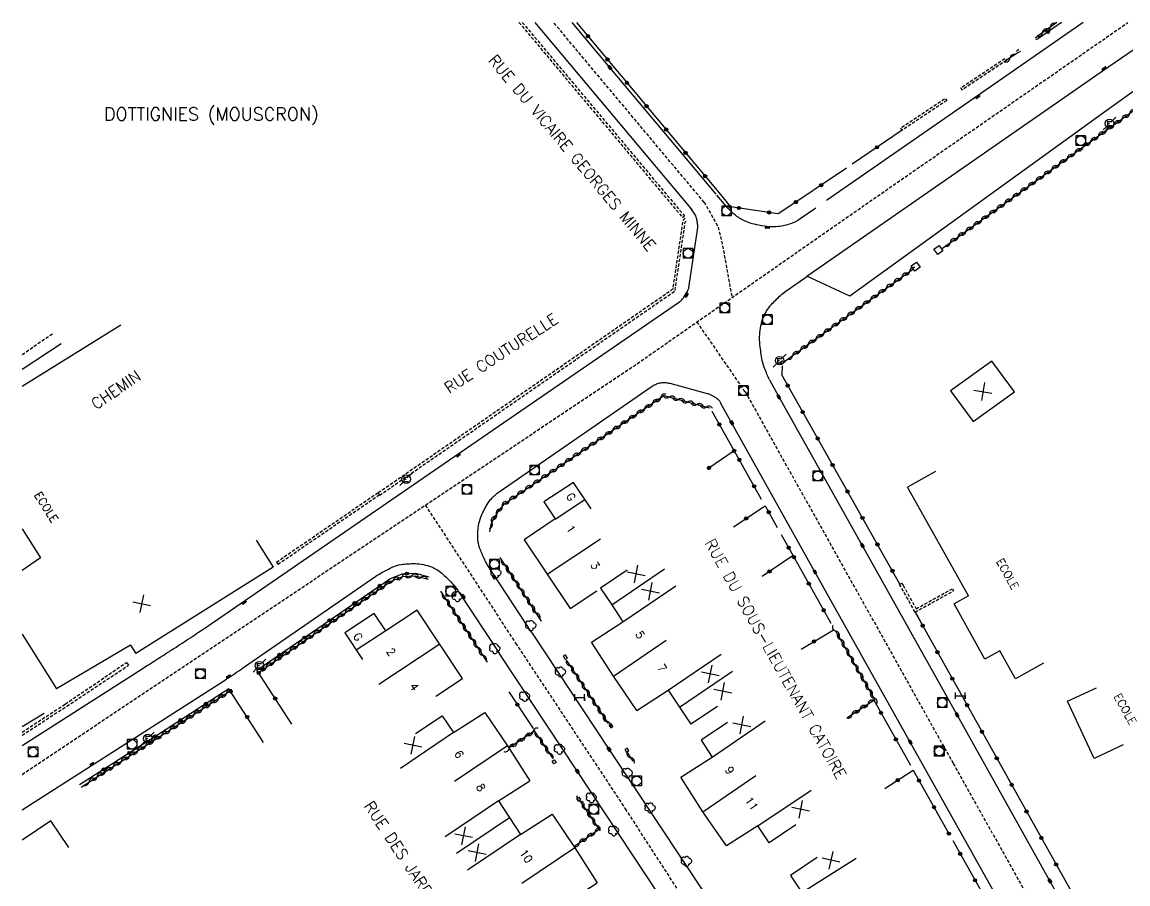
# Model space of a CAD drawing. Header units: millimetres. Extents: x 74999 to 76000, y 157000 to 158000.
# Drawn here: x 75000 to 75172.7, y 157865.5 to 158000.1 of the extents above; entities that cross this region are included whole.
import ezdxf
from ezdxf.enums import TextEntityAlignment as Align

# ---------------------------------------------------------------- set-up
doc = ezdxf.new("R2010")
doc.units = ezdxf.units.MM
doc.linetypes.add('DASHED', pattern=[0.75, 0.5, -0.25])
doc.layers.get('0').update_dxf_attribs({"linetype": 'CONTINUOUS'})
for name, color, linetype in [('w0001', 6, 'DASHED'), ('w0008', 7, 'CONTINUOUS'), ('W0100', 7, 'CONTINUOUS'), ('W0112', 1, 'DASHED'), ('W0300', 7, 'CONTINUOUS'), ('W0302', 3, 'CONTINUOUS'), ('W0310', 3, 'CONTINUOUS'), ('W0322', 7, 'CONTINUOUS'), ('w0400', 7, 'CONTINUOUS'), ('w0420', 7, 'CONTINUOUS'), ('W0471', 7, 'CONTINUOUS'), ('w0980', 7, 'CONTINUOUS'), ('w0984', 7, 'CONTINUOUS'), ('w0989', 7, 'CONTINUOUS'), ('W0991', 7, 'CONTINUOUS'), ('W1102', 7, 'CONTINUOUS'), ('W1474', 7, 'CONTINUOUS')]:
    doc.layers.add(name, color=color, linetype=linetype)
doc.styles.get("Standard").update_dxf_attribs({"font": 'romans.shx', "width": 0.85})

# ---------------------------------------------------------------- blocks, each defined once
blk = doc.blocks.new('t310o')
at = {"color": 0, "linetype": 'Continuous'}
for centre, start, end in [((-0.5, 0.38), 216.8699, 323.1304), ((0.5, -0.37), 36.8699, 143.1303)]:
    blk.add_arc(centre, 0.625, start, end, dxfattribs=at)
blk = doc.blocks.new('T420')
for p, q in [((0.75, 0.75), (-0.75, 0.75)), ((-0.75, 0.75), (-0.75, -0.75)), ((0.75, 0.75), (0.75, -0.75)), ((0.75, -0.75), (-0.75, -0.75))]:
    blk.add_line(p, q)
blk.add_ellipse((0, 0), major_axis=(-0.53, 0.53), ratio=1, start_param=3.926991, end_param=10.210176)
blk = doc.blocks.new('T471')
for p, q in [((-0.333334, 0.333334), (-0.333334, -0.333334)), ((-0.333334, 0.333334), (0.333334, 0.333334)), ((-0.333334, 0), (0, 0)), ((0.500001, 0.500001), (1.000002, 1.000002)), ((-0.500001, -0.500001), (-1.000002, -1.000002)), ((-0.333334, -0.333334), (0.333334, -0.333334))]:
    blk.add_line(p, q)
blk.add_ellipse((0, 0), major_axis=(0.471405, 0.471405), ratio=1, start_param=5.4977871438, end_param=11.780972451)
blk = doc.blocks.new('t112o')
at = {"color": 0, "linetype": 'Continuous'}
for p, q in [((-0.5, 0.5), (0.5, 0.5)), ((-0.5, -0.5), (-0.5, 0.5)), ((0.5, 0.5), (0.5, -0.5)), ((0.5, -0.5), (-0.5, -0.5))]:
    blk.add_line(p, q, dxfattribs=at)
blk = doc.blocks.new('T400')
for p, q in [((-0.15, 0.3), (0.15, 0.3)), ((-0.15, -0.25), (-0.15, 0.3)), ((-0.15, 0.15), (0.15, 0.15)), ((-0.15, 0), (0.15, 0)), ((0.15, 0.3), (0.15, -0.25)), ((-0.15, -0.15), (0.15, -0.15)), ((-0.15, -0.25), (-0.15, -0.3)), ((-0.15, -0.3), (0.15, -0.3)), ((0.15, -0.3), (0.15, -0.25))]:
    blk.add_line(p, q)
blk = doc.blocks.new('T300')
for p, q in [((-0.8, 0.51), (-0.86, 0.34)), ((-0.86, 0.34), (-0.86, 0.17)), ((-0.86, 0.17), (-0.74, 0.06)), ((-0.69, 0.63), (-0.8, 0.51)), ((-0.8, -0.06), (-0.74, 0.06)), ((-0.74, 0.06), (-0.69, 0.11)), ((-0.57, 0.69), (-0.69, 0.63)), ((-0.46, 0.69), (-0.57, 0.69)), ((-0.29, 0.63), (-0.46, 0.69)), ((-0.29, 0.63), (-0.17, 0.74)), ((-0.23, 0.57), (-0.29, 0.63)), ((-0.17, 0.74), (-0.06, 0.8)), ((-0.06, 0.8), (0.06, 0.8)), ((0.06, 0.8), (0.23, 0.74)), ((0.23, 0.74), (0.34, 0.63)), ((0.34, 0.63), (0.4, 0.51)), ((0.46, 0.46), (0.34, 0.46)), ((0.4, 0.51), (0.4, 0.46)), ((0.57, 0.4), (0.46, 0.46)), ((0.57, 0.4), (0.69, 0.29)), ((0.69, 0.29), (0.74, 0.17)), ((0.74, 0.06), (0.69, -0.17)), ((0.74, 0.17), (0.74, 0.06)), ((-0.8, -0.17), (-0.8, -0.06)), ((-0.8, -0.23), (-0.8, -0.17)), ((-0.74, -0.34), (-0.8, -0.23)), ((-0.69, -0.4), (-0.74, -0.34)), ((-0.51, -0.46), (-0.69, -0.4)), ((-0.4, -0.46), (-0.51, -0.46)), ((-0.4, -0.46), (-0.34, -0.46)), ((-0.34, -0.46), (-0.34, -0.4)), ((-0.34, -0.51), (-0.34, -0.46)), ((-0.29, -0.63), (-0.34, -0.51)), ((-0.17, -0.74), (-0.29, -0.63)), ((-0.06, -0.8), (-0.17, -0.74)), ((0.06, -0.8), (-0.06, -0.8)), ((0.17, -0.74), (0.06, -0.8)), ((0.23, -0.69), (0.17, -0.74)), ((0.29, -0.46), (0.23, -0.46)), ((0.29, -0.63), (0.23, -0.69)), ((0.46, -0.4), (0.29, -0.46)), ((0.34, -0.51), (0.29, -0.63)), ((0.34, -0.51), (0.34, -0.46)), ((0.57, -0.34), (0.46, -0.4)), ((0.63, -0.29), (0.57, -0.34)), ((0.69, -0.17), (0.63, -0.29))]:
    blk.add_line(p, q)
blk = doc.blocks.new('t991o')
at = {"color": 0, "linetype": 'Continuous'}
for p, q in [((-1, 1), (1, -1)), ((-1, -1), (1, 1))]:
    blk.add_line(p, q, dxfattribs=at)
blk = doc.blocks.new('t322o')
at = {"color": 0, "linetype": 'Continuous'}
for radius in [0.25, 0.15]:
    blk.add_circle((0, 0), radius, dxfattribs=at)
blk = doc.blocks.new('T1474')
at = {"color": 0, "linetype": 'Continuous', "flags": 128}
for points in [[(-0.75, -0.5), (-0.75, 0.5)], [(-0.75, 0), (0.75, 0)], [(0.75, 0), (0.75, -0.5), (0.75, 0.5)]]:
    blk.add_lwpolyline(points, dxfattribs=at)

msp = doc.modelspace()

# ---------------------------------------------------------------- linework, layer by layer
at = {"layer": 'w0001', "flags": 128}
for points in [[(75000, 157882.55), (75095.73, 157946.48), (75129.86, 157970.29), (75166.97, 157996.03), (75172.68, 158000)], [(75106.5, 157971.96), (75108.71, 157968.01), (75109.44, 157964.87), (75110.85, 157957.03)], [(75112.91, 157942.33), (75105.4, 157953.23)], [(75062.96, 157924.6), (75077.07, 157903.06)]]:
    msp.add_lwpolyline(points, dxfattribs=at)
at = {"layer": 'w0001'}
for points in [[(75106.52, 157971.9), (75083, 158000)], [(75000, 157948.14), (75004.96, 157951.54)], [(75112.91, 157942.33), (75145.4, 157884.26), (75165.49, 157848.43), (75176.48, 157828.16), (75186.37, 157810.92), (75207.93, 157779.93), (75228.21, 157750.79), (75246.71, 157724.23), (75257.88, 157708.41), (75281.5, 157675.06), (75312.79, 157630.66)], [(75077.07, 157903.06), (75094.18, 157877.18), (75111.37, 157850.61), (75120.76, 157836.65), (75141.17, 157806.95), (75147.75, 157797.33)]]:
    msp.add_lwpolyline(points, dxfattribs=at)
at = {"layer": 'w0008'}
for points in [[(75080.06, 158000), (75104.43, 157970.93), (75104.65, 157970.63)], [(75108.4, 157973.18), (75091.8, 157992.95), (75085.92, 158000)], [(75000, 157945.86), (75006.1, 157949.87)], [(75116.69, 157944.16), (75118.16, 157941.51), (75131.21, 157918.28), (75146.01, 157891.83), (75160.51, 157865.9), (75183.57, 157824.8), (75187.28, 157818.17), (75191.18, 157811.44), (75194.54, 157806.08), (75195.87, 157804.14), (75213.41, 157779.04), (75223.91, 157763.93), (75236.22, 157746.25), (75248.47, 157728.73), (75268.51, 157700.3), (75276.59, 157688.99), (75294.82, 157663.22), (75316.15, 157632.85)], [(75153.22, 157861.67), (75138.7, 157887.61), (75123.8, 157914.19), (75109.12, 157940.51)], [(75079.55, 157904.76), (75091.65, 157886.48), (75110.6, 157857.84)], [(75106.03, 157853.8), (75086.71, 157883.02), (75074.49, 157901.51)]]:
    msp.add_lwpolyline(points, dxfattribs=at)
at = {"layer": 'w0008', "flags": 128}
for points in [[(75183.83, 157990.87), (75182.72, 157992.55, 0.060629), (75182.15, 157993.22, 0.065711), (75181.48, 157993.7, 0.100531), (75180.9, 157993.87, 0.101421), (75180.29, 157993.8, 0.032494), (75179.55, 157993.5, 0.043883), (75179.04, 157993.19), (75168.9, 157985.86), (75129.28, 157957.27), (75122.52, 157960.36), (75169.73, 157993.1), (75179.73, 158000)], [(75123.96, 157971.01), (75121.48, 157969.31, -0.066406), (75120, 157968.55, -0.057285), (75118.11, 157968.12, -0.043281), (75116.72, 157968.09, -0.035529), (75115.04, 157968.32, -0.022675), (75113.7, 157968.66, -0.036407), (75112.89, 157968.98, -0.051323), (75111.41, 157969.88, -0.054967), (75110.23, 157970.99), (75108.51, 157973.02)], [(75000, 157887.07), (75018.18, 157898.69, 0.00003), (75020.06, 157899.89, 0.000024), (75022.41, 157901.39, 0.002328), (75023.98, 157902.4, 0.001354), (75026.67, 157904.17, 0.001526), (75028.99, 157905.71, 0.0033), (75030.06, 157906.44), (75067.6, 157932.27), (75102.65, 157956.35, 0.031617), (75102.82, 157956.48, 0.021279), (75103.05, 157956.7, 0.021387), (75103.25, 157956.93, 0.033236), (75103.36, 157957.1), (75103.89, 157957.98, 0.033999), (75104.04, 157958.29, 0.054654), (75104.1, 157958.49, 0.005551), (75104.14, 157958.68, 0.004362), (75104.17, 157958.92), (75105.5, 157968, 0.060416), (75105.51, 157968.32, 0.025295), (75105.4, 157969.07, 0.028951), (75105.21, 157969.78, 0.072659), (75105.08, 157970.04), (75104.49, 157970.9)], [(75116.69, 157944.16, 0.005956), (75115.94, 157946.01, -0.041517), (75115.59, 157947.21, -0.024513), (75115.23, 157949.65, -0.037868), (75115.19, 157951.25, -0.078621), (75115.76, 157953.93, -0.094211), (75116.97, 157955.89, -0.018787), (75118.43, 157957.37, -0.036311), (75119.27, 157958.05), (75122.52, 157960.32)], [(75079.55, 157904.76), (75072.64, 157915.35, -0.036695), (75072.15, 157916.25, -0.020528), (75071.45, 157917.95, -0.073406), (75071.16, 157919.4, -0.053801), (75071.26, 157921.41, -0.05652), (75071.63, 157922.71, -0.033842), (75072.62, 157924.73, -0.06113), (75073.28, 157925.62, -0.041066), (75074.52, 157926.71), (75098.26, 157943.11, -0.049842), (75098.89, 157943.46, -0.048684), (75099.6, 157943.69, -0.060352), (75100.36, 157943.75, -0.057922), (75101.15, 157943.64), (75106.99, 157942.07, -0.04154), (75107.22, 157941.99, -0.010073), (75108.1, 157941.56, -0.075154), (75108.57, 157941.23, -0.10155), (75109.12, 157940.51)], [(75000, 157877.04), (75011.41, 157884.29), (75031.91, 157897.45, 0.00413), (75032.02, 157897.52, 0.000538), (75032.84, 157898.07, 0.0007), (75034.15, 157898.94, 0.003156), (75034.43, 157899.14), (75055.25, 157913.52, -0.02638), (75056.13, 157914.06, -0.013654), (75057.9, 157914.96, -0.074637), (75059.17, 157915.34, -0.045075), (75061.36, 157915.47, -0.08257), (75063.91, 157914.95, -0.098251), (75065.77, 157913.79, -0.021949), (75067.37, 157912.15, -0.036071), (75068.22, 157911.04), (75074.49, 157901.51)]]:
    msp.add_lwpolyline(points, format="xyb", dxfattribs=at)
msp.add_lwpolyline([(75165.71, 158000), (75148.69, 157988.2), (75125.62, 157972.19)], dxfattribs=at)
at = {"layer": 'W0100'}
for p, q in [((75142.65, 157929.86), (75138.29, 157927.42)), ((75147.78, 157910.45), (75138.29, 157927.42)), ((75000, 157920.93), (75002.89, 157916.39)), ((75094.47, 157914.43), (75090.31, 157911.66)), ((75090.31, 157911.66), (75092.07, 157909.02)), ((75147.78, 157910.45), (75145.53, 157909.19)), ((75092.07, 157909.02), (75093.83, 157906.37)), ((75150.35, 157900.57), (75145.53, 157909.19)), ((75088.92, 157903.22), (75093.83, 157906.37)), ((75016.92, 157902.76), (75005.38, 157895.91)), ((75016.92, 157902.76), (75017.74, 157901.44)), ((75016.92, 157902.76), (75017.74, 157901.44)), ((75152.67, 157901.87), (75150.35, 157900.57)), ((75155.13, 157897.48), (75152.67, 157901.87)), ((75159.49, 157899.92), (75155.13, 157897.48)), ((75095.99, 157892.55), (75100.9, 157895.7)), ((75100.9, 157895.7), (75102.66, 157893.05)), ((75102.66, 157893.05), (75104.42, 157890.41)), ((75108.58, 157893.18), (75104.42, 157890.41)), ((75061.44, 157888.95), (75065.6, 157891.72)), ((75065.6, 157891.72), (75067.37, 157889.08)), ((75067.37, 157889.08), (75072.28, 157892.23)), ((75110.18, 157890.68), (75106.02, 157887.91)), ((75106.02, 157887.91), (75107.78, 157885.27)), ((75102.87, 157882.12), (75107.78, 157885.27)), ((75074.38, 157878.41), (75079.29, 157881.56)), ((75074.38, 157878.41), (75077.85, 157873.17)), ((75077.85, 157873.17), (75082.76, 157876.33)), ((75124.16, 157869.55), (75120, 157866.78)), ((75120, 157866.78), (75121.76, 157864.13)), ((75084.89, 157862.46), (75089.8, 157865.62))]:
    msp.add_line(p, q, dxfattribs=at)
for points in [[(75015.41, 157952.74), (75000, 157943.15)], [(75036.57, 157919.13), (75039.23, 157914.9), (75017.74, 157901.44)], [(75002.89, 157916.39), (75000, 157914.4)], [(75000, 157904.44), (75005.38, 157895.91)], [(75095.99, 157892.55), (75092.34, 157897.91), (75088.92, 157903.22)], [(75171.97, 157887.15), (75167.44, 157885.03), (75163.25, 157893.97), (75167.78, 157896.09)], [(75072.28, 157892.23), (75075.8, 157887.01), (75079.29, 157881.56)], [(75120.82, 157874.67), (75116.65, 157871.89), (75114.89, 157874.54), (75109.98, 157871.38), (75106.33, 157876.71), (75102.87, 157882.12)], [(75082.76, 157876.33), (75086.3, 157871.08), (75089.8, 157865.62)]]:
    msp.add_lwpolyline(points, dxfattribs=at)
at = {"layer": 'W0100', "flags": 128}
msp.add_lwpolyline([(75154.99, 157942.29), (75151.45, 157947.09), (75144.97, 157942.45), (75148.51, 157937.65)], close=True, dxfattribs=at)
for points in [[(75088.87, 157924.01), (75086.1, 157928.17), (75081.49, 157925.11), (75083.27, 157922.45), (75078.4, 157919.21), (75085.57, 157908.46), (75089.74, 157911.21)], [(75064.6, 157894.79), (75068.77, 157897.55), (75061.69, 157908.23), (75056.79, 157905), (75055, 157907.71), (75050.39, 157904.67), (75053.14, 157900.49)], [(75007.27, 157871.12), (75004.49, 157875.28), (75000, 157872.29)]]:
    msp.add_lwpolyline(points, dxfattribs=at)
at = {"layer": 'W0112'}
for p, q in [((75077.59, 158000), (75103.12, 157969.54)), ((75078.11, 158000), (75103.43, 157969.8)), ((75103.12, 157969.54), (75103.43, 157969.8)), ((75039.71, 157915.7), (75055.54, 157926.54)), ((75039.71, 157915.7), (75055.54, 157926.54)), ((75039.94, 157915.37), (75055.76, 157926.21)), ((75039.94, 157915.37), (75055.76, 157926.21)), ((75055.54, 157926.54), (75055.76, 157926.21)), ((75055.54, 157926.54), (75055.76, 157926.21)), ((75039.71, 157915.7), (75039.94, 157915.37)), ((75039.71, 157915.7), (75039.94, 157915.37)), ((75137.24, 157911.88), (75137.02, 157912.22)), ((75139.45, 157907.89), (75137.24, 157911.88)), ((75137.58, 157912.09), (75139.62, 157908.41)), ((75139.62, 157908.41), (75145.27, 157911.55)), ((75145.27, 157911.55), (75145.44, 157911.21)), ((75139.45, 157907.89), (75145.44, 157911.21)), ((75016.32, 157900.05), (75016.62, 157899.62)), ((75084.5, 157901.02), (75084.8, 157900.5)), ((75084.8, 157900.5), (75085.15, 157900.7)), ((75000, 157889.15), (75006.74, 157893.54)), ((75000, 157888.67), (75006.96, 157893.2)), ((75006.74, 157893.54), (75006.74, 157893.54)), ((75091.65, 157890.23), (75091.92, 157889.83)), ((75091.92, 157889.83), (75092.25, 157890.06)), ((75094.13, 157886.45), (75094.39, 157886.05)), ((75094.39, 157886.05), (75094.73, 157886.27)), ((75083.39, 157884.39), (75083.05, 157884.18)), ((75083.11, 157884.83), (75083.39, 157884.39)), ((75086.94, 157879.02), (75087.21, 157878.62)), ((75087.21, 157878.62), (75086.88, 157878.39))]:
    msp.add_line(p, q, dxfattribs=at)
at = {"layer": 'W0112', "flags": 128}
for points in [[(75158.73, 157997.5), (75158.42, 157997.28), (75158.19, 157997.6), (75158.5, 157997.82)], [(75153.74, 157994.09), (75146.8, 157989.45), (75146.58, 157989.78), (75153.52, 157994.42)], [(75155.85, 157995.47), (75155.52, 157995.24), (75155.29, 157995.57), (75155.62, 157995.8)], [(75144.39, 157987.83), (75137.42, 157983.18), (75137.2, 157983.52), (75144.17, 157988.16)], [(75118.36, 157946.89), (75118.86, 157947.27), (75119.1, 157946.95), (75118.59, 157946.57)]]:
    msp.add_lwpolyline(points, close=True, dxfattribs=at)
for points in [[(75103.54, 157969.41), (75103.19, 157969.06), (75101.58, 157958.3), (75067.88, 157934.97), (75055.58, 157926.48)], [(75055.81, 157926.15), (75068.11, 157934.64), (75102.05, 157958.14), (75101.98, 157958.25), (75103.57, 157968.87), (75103.82, 157969.12)]]:
    msp.add_lwpolyline(points, dxfattribs=at)
at = {"layer": 'W0112'}
for points in [[(75137.02, 157912.22), (75137.35, 157912.44), (75137.58, 157912.09)], [(75085.15, 157900.7), (75084.84, 157901.22), (75084.5, 157901.02)], [(75006.74, 157893.54), (75006.74, 157893.54), (75016.32, 157900.05)], [(75006.96, 157893.2), (75006.96, 157893.2), (75006.96, 157893.2), (75016.62, 157899.62)], [(75092.25, 157890.06), (75091.98, 157890.46), (75091.65, 157890.23)], [(75094.73, 157886.27), (75094.47, 157886.67), (75094.13, 157886.45)], [(75083.05, 157884.18), (75082.78, 157884.61), (75083.11, 157884.83)], [(75086.88, 157878.39), (75086.61, 157878.8), (75086.94, 157879.02)]]:
    msp.add_lwpolyline(points, dxfattribs=at)
at = {"layer": 'W0302'}
msp.add_line((75000, 157890.02), (75003.42, 157892.11), dxfattribs=at)
at = {"layer": 'W0310'}
for p, q in [((75084.99, 157900.36), (75091.51, 157890.51)), ((75094.49, 157885.99), (75095.36, 157884.63))]:
    msp.add_line(p, q, dxfattribs=at)
at = {"layer": 'W0310', "flags": 128}
for points in [[(75161.59, 158000), (75158.5, 157997.82)], [(75155.52, 157995.24), (75153.74, 157994.09)], [(75143.74, 157964.76), (75180.74, 157991.38), (75182.45, 157991.74)], [(75119.13, 157947.12), (75139.25, 157961.59)], [(75081.13, 157906.49), (75074.63, 157916.44)], [(75036.91, 157898.49), (75057.62, 157912.75), (75059.46, 157913.46), (75061.37, 157913.58), (75063.4, 157913.04)], [(75065.35, 157911.18), (75072.65, 157900.07)], [(75009.2, 157880.58), (75022.69, 157889.23), (75032.5, 157895.59)]]:
    msp.add_lwpolyline(points, dxfattribs=at)
msp.add_lwpolyline([(75073.05, 157920.42, -0.033393), (75073.26, 157921.61, -0.063542), (75073.5, 157922.19, -0.040396), (75074.89, 157924.31, -0.078048), (75075.85, 157925.2), (75100.23, 157941.72), (75107.36, 157939.81)], format="xyb", dxfattribs=at)
at = {"layer": 'W0310'}
for points in [[(75128.78, 157891.37), (75133.14, 157894.24), (75127.1, 157904.94)], [(75082.91, 157885.02), (75080, 157889.37), (75076.03, 157886.65)], [(75086.18, 157871.28), (75090.1, 157873.99), (75087.16, 157878.44)]]:
    msp.add_lwpolyline(points, dxfattribs=at)
at = {"layer": 'W0322'}
for p, q in [((75137.08, 157912.27), (75118.62, 157944.94)), ((75115.48, 157925.48), (75111.24, 157933.05)), ((75118.54, 157920.02), (75120.36, 157916.8)), ((75140.35, 157906.39), (75139.53, 157907.87)), ((75121.64, 157902.09), (75126.79, 157905.2)), ((75076.03, 157895.43), (75079.82, 157889.71)), ((75132.97, 157894.24), (75138.74, 157883.97)), ((75145.33, 157872.23), (75150.11, 157863.7))]:
    msp.add_line(p, q, dxfattribs=at)
for points in [[(75086.57, 158000), (75091.66, 157993.91), (75108.79, 157973.45)], [(75107.72, 157939.28), (75111.21, 157933.09), (75107.22, 157930.41)], [(75111.09, 157921.21), (75116.04, 157924.52), (75117.9, 157921.14)], [(75126.32, 157906.12), (75120.4, 157916.76), (75115.58, 157913.48)], [(75139.47, 157907.87), (75167.24, 157858.18), (75170.31, 157852.88), (75188.42, 157820.42)], [(75134.75, 157880.35), (75139.14, 157883.21), (75144.83, 157873.14)]]:
    msp.add_lwpolyline(points, dxfattribs=at)
at = {"layer": 'W0322', "flags": 128}
for points in [[(75162.29, 158000), (75158.73, 157997.5)], [(75137.42, 157983.18), (75129.62, 157977.85)], [(75128.73, 157977.24), (75118.18, 157970.15), (75118.03, 157970.13), (75110.68, 157971.19), (75108.85, 157973.44)], [(75118.71, 157944.92), (75118.74, 157946.39)], [(75042.11, 157890.42), (75036.68, 157898.82), (75057.43, 157913.11), (75059.37, 157913.86), (75061.41, 157913.99), (75063.5, 157913.43)], [(75037.72, 157887.53), (75032.28, 157895.92), (75022.47, 157889.57), (75008.98, 157880.91)]]:
    msp.add_lwpolyline(points, dxfattribs=at)
at = {"layer": 'W1102'}
for p, q in [((75092.07, 157909.02), (75100.33, 157914.64)), ((75093.83, 157906.37), (75102.09, 157912)), ((75092.34, 157897.91), (75100.6, 157903.54)), ((75100.9, 157895.7), (75109.17, 157901.32)), ((75102.66, 157893.05), (75110.93, 157898.68)), ((75107.78, 157885.27), (75116.04, 157890.92)), ((75067.37, 157889.08), (75059.08, 157883.48)), ((75075.8, 157887.01), (75067.51, 157881.42)), ((75106.33, 157876.71), (75114.59, 157882.36)), ((75114.89, 157874.54), (75123.21, 157880.08)), ((75074.38, 157878.41), (75066.09, 157872.82)), ((75076.12, 157875.79), (75067.83, 157870.2)), ((75077.85, 157873.17), (75069.57, 157867.58)), ((75086.3, 157871.08), (75078.02, 157865.49)), ((75121.76, 157864.13), (75130.23, 157869.45))]:
    msp.add_line(p, q, dxfattribs=at)
at = {"layer": 'W1102', "flags": 128}
for points in [[(75083.26, 157922.44), (75087.87, 157925.51)], [(75081.97, 157913.85), (75090.32, 157919.36)], [(75056.79, 157905), (75052.17, 157901.95)], [(75065.23, 157902.89), (75055.7, 157896.61)]]:
    msp.add_lwpolyline(points, dxfattribs=at)

# ---------------------------------------------------------------- block references
at = {"layer": 'W0112'}
for p, rotation in [((75143.1, 157964.46), 216.0009489219809), ((75139.54, 157961.87), 215.9176410711028)]:
    msp.add_blockref('t112o', p, dxfattribs=dict(at, rotation=rotation))
at = {"layer": 'W0300'}
for p in [(75074.03, 157914.01), (75067.99, 157910.32), (75079.48, 157905.79), (75073.85, 157902.2), (75084.1, 157898.53), (75078.51, 157894.72), (75083.96, 157886.47), (75094.54, 157882.74), (75088.93, 157878.91), (75098.1, 157877.3), (75092.41, 157873.73), (75103.79, 157868.96)]:
    msp.add_blockref('T300', p, dxfattribs=at)
at = {"layer": 'W0310'}
for p, rotation in [((75160.56, 157999.27), 215.1906212558903), ((75159.34, 157998.41), 215.1906212558903), ((75154.25, 157994.42), 212.8082553242759), ((75172.97, 157985.79), 35.73767065405966), ((75170.53, 157984.04), 35.73767065405966), ((75171.75, 157984.91), 35.73767065405966), ((75168.09, 157982.29), 35.73767065405966), ((75169.31, 157983.16), 35.73767065405966), ((75165.66, 157980.53), 35.73767065405966), ((75166.88, 157981.41), 35.73767065405966), ((75163.22, 157978.78), 35.73767065405966), ((75164.44, 157979.66), 35.73767065405966), ((75160.79, 157977.03), 35.73767065405966), ((75162.01, 157977.91), 35.73767065405966), ((75158.35, 157975.28), 35.73767065405966), ((75159.57, 157976.15), 35.73767065405966), ((75155.92, 157973.53), 35.73767065405966), ((75157.14, 157974.4), 35.73767065405966), ((75153.48, 157971.77), 35.73767065405966), ((75154.7, 157972.65), 35.73767065405966), ((75151.05, 157970.02), 35.73767065405966), ((75152.27, 157970.9), 35.73767065405966), ((75148.61, 157968.27), 35.73767065405966), ((75149.83, 157969.14), 35.73767065405966), ((75146.18, 157966.52), 35.73767065405966), ((75147.4, 157967.39), 35.73767065405966), ((75144.96, 157965.64), 35.73767065405966), ((75138.61, 157961.13), 35.7238256468093), ((75136.18, 157959.38), 35.7238256468093), ((75137.4, 157960.25), 35.7238256468093), ((75133.74, 157957.63), 35.7238256468093), ((75134.96, 157958.5), 35.7238256468093), ((75131.31, 157955.87), 35.7238256468093), ((75132.53, 157956.75), 35.7238256468093), ((75128.87, 157954.12), 35.7238256468093), ((75130.09, 157955), 35.7238256468093), ((75126.44, 157952.37), 35.7238256468093), ((75127.65, 157953.25), 35.7238256468093), ((75124, 157950.62), 35.7238256468093), ((75125.22, 157951.5), 35.7238256468093), ((75121.57, 157948.87), 35.7238256468093), ((75122.78, 157949.74), 35.7238256468093), ((75120.35, 157947.99), 35.7238256468093), ((75098.46, 157940.52), 34.10797129020524), ((75099.7, 157941.36), 34.10797129020524), ((75101.06, 157941.5), 344.9991582574521), ((75102.51, 157941.11), 344.9991582574521), ((75103.96, 157940.72), 344.9991582574521), ((75095.98, 157938.83), 34.10797129020524), ((75097.22, 157939.68), 34.10797129020524), ((75105.41, 157940.33), 344.9991582574521), ((75106.86, 157939.94), 344.9991582574521), ((75093.49, 157937.15), 34.10797129020524), ((75094.74, 157937.99), 34.10797129020524), ((75091.01, 157935.47), 34.10797129020524), ((75092.25, 157936.31), 34.10797129020524), ((75088.53, 157933.79), 34.10797129020524), ((75089.77, 157934.63), 34.10797129020524), ((75086.04, 157932.11), 34.10797129020524), ((75087.28, 157932.95), 34.10797129020524), ((75083.56, 157930.42), 34.10797129020524), ((75084.8, 157931.26), 34.10797129020524), ((75081.07, 157928.74), 34.10797129020524), ((75082.32, 157929.58), 34.10797129020524), ((75078.59, 157927.06), 34.10797129020524), ((75079.83, 157927.9), 34.10797129020524), ((75074.97, 157924.41), 50.24054487939125), ((75076.11, 157925.38), 34.10797129020524), ((75077.35, 157926.22), 34.10797129020524), ((75074.09, 157923.19), 56.97399666610755), ((75073.35, 157921.89), 68.98527468039998), ((75075.38, 157915.28), 123.1502110248298), ((75076.2, 157914.02), 123.1502110248298), ((75057.95, 157912.88), 21.19649642925694), ((75059.34, 157913.42), 21.19649642925694), ((75060.83, 157913.55), 3.603267243655071), ((75062.3, 157913.34), 345.076027202559), ((75077.03, 157912.77), 123.1502110248298), ((75055.44, 157911.25), 34.55633942063255), ((75056.67, 157912.1), 34.55633942063255), ((75077.85, 157911.51), 123.1502110248298), ((75052.97, 157909.55), 34.55633942063255), ((75054.2, 157910.4), 34.55633942063255), ((75066.17, 157909.92), 303.2943639191989), ((75078.67, 157910.25), 123.1502110248298), ((75079.49, 157909), 123.1502110248298), ((75050.5, 157907.85), 34.55633942063255), ((75051.73, 157908.7), 34.55633942063255), ((75067, 157908.67), 303.2943639191989), ((75067.82, 157907.42), 303.2943639191989), ((75080.31, 157907.74), 123.1502110248298), ((75048.02, 157906.14), 34.55633942063255), ((75049.26, 157906.99), 34.55633942063255), ((75068.64, 157906.16), 303.2943639191989), ((75045.55, 157904.44), 34.55633942063255), ((75046.79, 157905.29), 34.55633942063255), ((75069.47, 157904.91), 303.2943639191989), ((75070.29, 157903.66), 303.2943639191989), ((75127.1, 157904.93), 119.4853313055003), ((75127.84, 157903.62), 119.4853313055003), ((75043.08, 157902.74), 34.55633942063255), ((75044.32, 157903.59), 34.55633942063255), ((75071.11, 157902.4), 303.2943639191989), ((75128.58, 157902.32), 119.4853313055003), ((75040.61, 157901.04), 34.55633942063255), ((75041.85, 157901.89), 34.55633942063255), ((75071.94, 157901.15), 303.2943639191989), ((75129.32, 157901.01), 119.4853313055003), ((75038.14, 157899.34), 34.55633942063255), ((75039.38, 157900.19), 34.55633942063255), ((75085.54, 157899.53), 303.4922693030871), ((75130.05, 157899.71), 119.4853313055003), ((75086.37, 157898.28), 303.4922693030871), ((75087.2, 157897.03), 303.4922693030871), ((75130.79, 157898.4), 119.4853313055003), ((75131.53, 157897.1), 119.4853313055003), ((75088.03, 157895.78), 303.4922693030871), ((75132.27, 157895.79), 119.4853313055003), ((75029.38, 157893.57), 32.92039636116686), ((75030.64, 157894.38), 32.92039636116686), ((75031.9, 157895.2), 32.92039636116686), ((75088.85, 157894.52), 303.4922693030871), ((75089.68, 157893.27), 303.4922693030871), ((75132.12, 157893.57), 33.38252914442386), ((75133.01, 157894.48), 119.4853313055003), ((75026.86, 157891.94), 32.92039636116686), ((75028.12, 157892.75), 32.92039636116686), ((75090.51, 157892.02), 303.4922693030871), ((75129.62, 157891.92), 33.38252914442386), ((75130.87, 157892.74), 33.38252914442386), ((75024.34, 157890.31), 32.92039636116686), ((75025.6, 157891.12), 32.92039636116686), ((75091.34, 157890.77), 303.4922693030871), ((75021.82, 157888.68), 32.69023183956324), ((75023.08, 157889.49), 32.92039636116686), ((75078.54, 157888.37), 214.3377889459002), ((75079.78, 157889.21), 214.3377889459002), ((75080.68, 157888.34), 123.784193531558), ((75019.3, 157887.06), 32.69023183956324), ((75020.56, 157887.87), 32.69023183956324), ((75076.06, 157886.68), 214.3377889459002), ((75077.3, 157887.52), 214.3377889459002), ((75081.52, 157887.1), 123.784193531558), ((75016.77, 157885.44), 32.69023183956324), ((75018.04, 157886.25), 32.69023183956324), ((75082.35, 157885.85), 123.784193531558), ((75095.03, 157885.15), 302.6262813589472), ((75014.25, 157883.82), 32.69023183956324), ((75015.51, 157884.63), 32.69023183956324), ((75011.72, 157882.2), 32.69023183956324), ((75012.99, 157883.01), 32.69023183956324), ((75010.46, 157881.39), 32.69023183956324), ((75087.21, 157878.36), 123.4726601380701), ((75088.04, 157877.1), 123.4726601380701), ((75088.87, 157875.85), 123.4726601380701), ((75089.7, 157874.6), 123.4726601380701), ((75089.47, 157873.55), 34.68680079879289), ((75087, 157871.85), 34.68680079879289), ((75088.24, 157872.7), 34.68680079879289)]:
    msp.add_blockref('t310o', p, dxfattribs=dict(at, rotation=rotation))
at = {"layer": 'W0322'}
for p, rotation in [((75088.37, 157997.85), 309.8926470413948), ((75160.18, 157998.51), 215.1906212558903), ((75091.42, 157994.2), 309.8926470413948), ((75094.47, 157990.56), 309.9267396043114), ((75097.52, 157986.92), 309.9267396043114), ((75100.57, 157983.27), 309.9267396043114), ((75133.5, 157980.5), 214.3858643101676), ((75103.61, 157979.63), 309.9267396043114), ((75106.66, 157975.99), 309.9267396043114), ((75124.79, 157974.59), 213.8735208565817), ((75120.84, 157971.94), 213.8735208565817), ((75111.95, 157971.01), 171.7342523124796), ((75116.65, 157970.33), 171.7342523124796), ((75119.55, 157943.29), 119.470637666562), ((75121.89, 157939.15), 119.470637666562), ((75108.89, 157937.21), 299.4248704228215), ((75124.23, 157935.02), 119.470637666562), ((75111.2, 157933.08), 213.845538391608), ((75107.26, 157930.43), 213.845538391608), ((75112, 157931.7), 119.2976562170077), ((75126.56, 157930.88), 119.470637666562), ((75114.32, 157927.55), 119.2976562170077), ((75128.9, 157926.74), 119.470637666562), ((75116.6, 157923.5), 298.8843987437288), ((75113.07, 157922.53), 33.79151923054589), ((75131.24, 157922.61), 119.470637666562), ((75133.57, 157918.47), 119.470637666562), ((75119.71, 157917.95), 299.439564030826), ((75120.54, 157916.49), 119.1263609052727), ((75060.09, 157913.9), 3.603267244279235), ((75116.72, 157914.26), 214.2112454438784), ((75135.91, 157914.34), 119.470637666562), ((75055.83, 157912), 34.55633942061605), ((75122.85, 157912.34), 119.1263609052727), ((75051.92, 157909.31), 34.55633942061605), ((75125.17, 157908.19), 119.1263609052727), ((75048, 157906.61), 34.55633942061605), ((75140.63, 157905.8), 299.2018495953712), ((75044.09, 157903.92), 34.55633942061605), ((75123.67, 157903.32), 31.097686404184), ((75040.18, 157901.23), 34.55633942061605), ((75142.94, 157901.65), 299.2018495953712), ((75036.95, 157898.4), 122.9203963612511), ((75145.26, 157897.5), 299.2018495953712), ((75032.56, 157895.5), 122.9203963613417), ((75039.53, 157894.41), 122.9203963612511), ((75028.72, 157893.61), 212.920396361271), ((75077.34, 157893.45), 303.4842037910445), ((75134.13, 157892.17), 299.3557042813773), ((75147.58, 157893.36), 299.2018495953712), ((75024.73, 157891.03), 212.920396361271), ((75035.14, 157891.52), 122.9203963613417), ((75149.9, 157889.21), 299.2018495953712), ((75020.74, 157888.46), 212.6902318395339), ((75136.46, 157888.03), 299.3557042813773), ((75016.74, 157885.89), 212.6902318395339), ((75152.21, 157885.06), 299.2018495953712), ((75012.74, 157883.33), 212.6902318395339), ((75136.74, 157881.64), 33.09037383667093), ((75140.07, 157881.57), 299.4389681890115), ((75154.53, 157880.92), 299.2018495953712), ((75142.4, 157877.44), 299.4389681890115), ((75156.85, 157876.77), 299.2018495953712), ((75144.73, 157873.3), 299.4389681890115), ((75159.17, 157872.62), 299.2018495953712), ((75146.49, 157870.16), 299.2498692300852), ((75161.48, 157868.48), 299.2018495953712), ((75148.81, 157866.01), 299.2498692300852)]:
    msp.add_blockref('t322o', p, dxfattribs=dict(at, rotation=rotation))
at = {"layer": 'w0400'}
for p, rotation in [((75091.8, 157992.95), 220.0127227182739), ((75169, 157992.78), 124.599359697624), ((75149.22, 157988.39), 304.7322711305737), ((75116.37, 157967.98), 263.8179403325032), ((75103.74, 157957.45), 329.1217081671275), ((75118.16, 157941.51), 208.950920697953), ((75110.82, 157937.47), 29.15263808983714), ((75068.1, 157932.43), 303.2981908272587), ((75131.21, 157918.28), 209.327276193628), ((75073.74, 157913.38), 212.6571649342162), ((75123.8, 157914.19), 29.2645628623928), ((75068.88, 157910.32), 213.3937191484324), ((75034.65, 157909.41), 304.5360422930029), ((75032.22, 157897.83), 303.8681512333255), ((75146.01, 157891.83), 209.2257429842026), ((75138.7, 157887.61), 29.23911440634802), ((75091.65, 157886.48), 33.49130732915595), ((75010.94, 157884.17), 122.3271806676797), ((75086.71, 157883.02), 33.46977422754767), ((75160.51, 157865.9), 209.2232289179343)]:
    msp.add_blockref('T400', p, dxfattribs=dict(at, rotation=rotation))
at = {"layer": 'w0420'}
for p in [(75165.32, 157981.53), (75110, 157970.57), (75104, 157963.92), (75109.72, 157955.4), (75116.37, 157953.58), (75112.65, 157942.48), (75080.02, 157930.07), (75124.23, 157929.16), (75069.45, 157927.05), (75073.76, 157915.37), (75066.93, 157911.15), (75027.82, 157898.26), (75143.68, 157893.75), (75017.15, 157887.24), (75001.69, 157886.04), (75143.2, 157886.14), (75143.24, 157886.19), (75095.96, 157881.54), (75089.26, 157877.11)]:
    msp.add_blockref('T420', p, dxfattribs=at)
at = {"layer": 'W0471'}
for p in [(75169.82, 157984.22), (75118.3, 157947.18), (75059.97, 157928.66), (75037.06, 157899.54), (75019.64, 157888.17)]:
    msp.add_blockref('T471', p, dxfattribs=at)
at = {"layer": 'W0991'}
for p, rotation in [((75150.04, 157942.35), 305.6178083206005), ((75095.9, 157913.85), 123.6805217444022), ((75098.13, 157911.14), 123.6805217444022), ((75018.67, 157909.22), 303.9802537326941), ((75107.47, 157898.23), 123.6805217444022), ((75109.43, 157895.52), 123.6805217444022), ((75112.4, 157890.27), 123.6805217444022), ((75061.04, 157887.09), 123.6805217444022), ((75121.6, 157877.1), 123.6805217444022), ((75068.96, 157872.96), 123.6805217444022), ((75071.06, 157870.32), 123.6805217444022), ((75126.34, 157869.14), 122.1176312967149)]:
    msp.add_blockref('t991o', p, dxfattribs=dict(at, rotation=rotation))
at = {"layer": 'W1474'}
for p in [(75087.05, 157894.57), (75146.51, 157894.84)]:
    msp.add_blockref('T1474', p, dxfattribs=at)

# ---------------------------------------------------------------- texts
at = {"layer": 'w0980'}
msp.add_text('DOTTIGNIES (MOUSCRON)', height=2, dxfattribs=at).set_placement((75029.55, 157985.55), align=Align.MIDDLE)
at = {"layer": 'w0984'}
for rotation, p in [(302.4174, (75003.78, 157924.31)), (299.2401, (75153.89, 157913.87)), (299.2401, (75172.26, 157892.77))]:
    msp.add_text('ECOLE', height=1.25, rotation=rotation, dxfattribs=at).set_placement(p, align=Align.MIDDLE)
at = {"layer": 'w0989'}
for s, rotation, p in [('RUE DU VICAIRE GEORGES MINNE', 309.9333, (75085.9, 157979.65)), ('RUE COUTURELLE', 33.1941, (75074.8, 157948.33)), ('CHEMIN', 34.4005, (75014.65, 157942.63)), ('RUE DU SOUS-LIEUTENANT CATOIRE', 299.2228, (75117.68, 157900.6)), ('RUE DES JARDINS', 303.4888, (75059.84, 157869.36))]:
    msp.add_text(s, height=1.75, rotation=rotation, dxfattribs=at).set_placement(p, align=Align.MIDDLE)
at = {"layer": 'W0991'}
for s, rotation, p in [('G', 303.6833, (75085.71, 157925.88)), ('1', 303.6833, (75085.69, 157920.87)), ('3', 303.6833, (75089.5, 157915.18)), ('5', 302.7889, (75096.51, 157904.36)), ('G', 303.3919, (75052.46, 157904.03)), ('2', 303.3919, (75057.63, 157901.69)), ('7', 304.2368, (75099.95, 157899.17)), ('4', 303.3919, (75061.26, 157896.22)), ('6', 304.0213, (75068.24, 157885.7)), ('9', 302.6363, (75110.5, 157883.19)), ('8', 302.6272, (75071.65, 157880.51)), ('11', 304.4, (75113.93, 157878)), ('10', 304.0297, (75078.73, 157869.79))]:
    msp.add_text(s, height=1.25, rotation=rotation, dxfattribs=at).set_placement(p, align=Align.MIDDLE)

doc.saveas('drawing.dxf')
